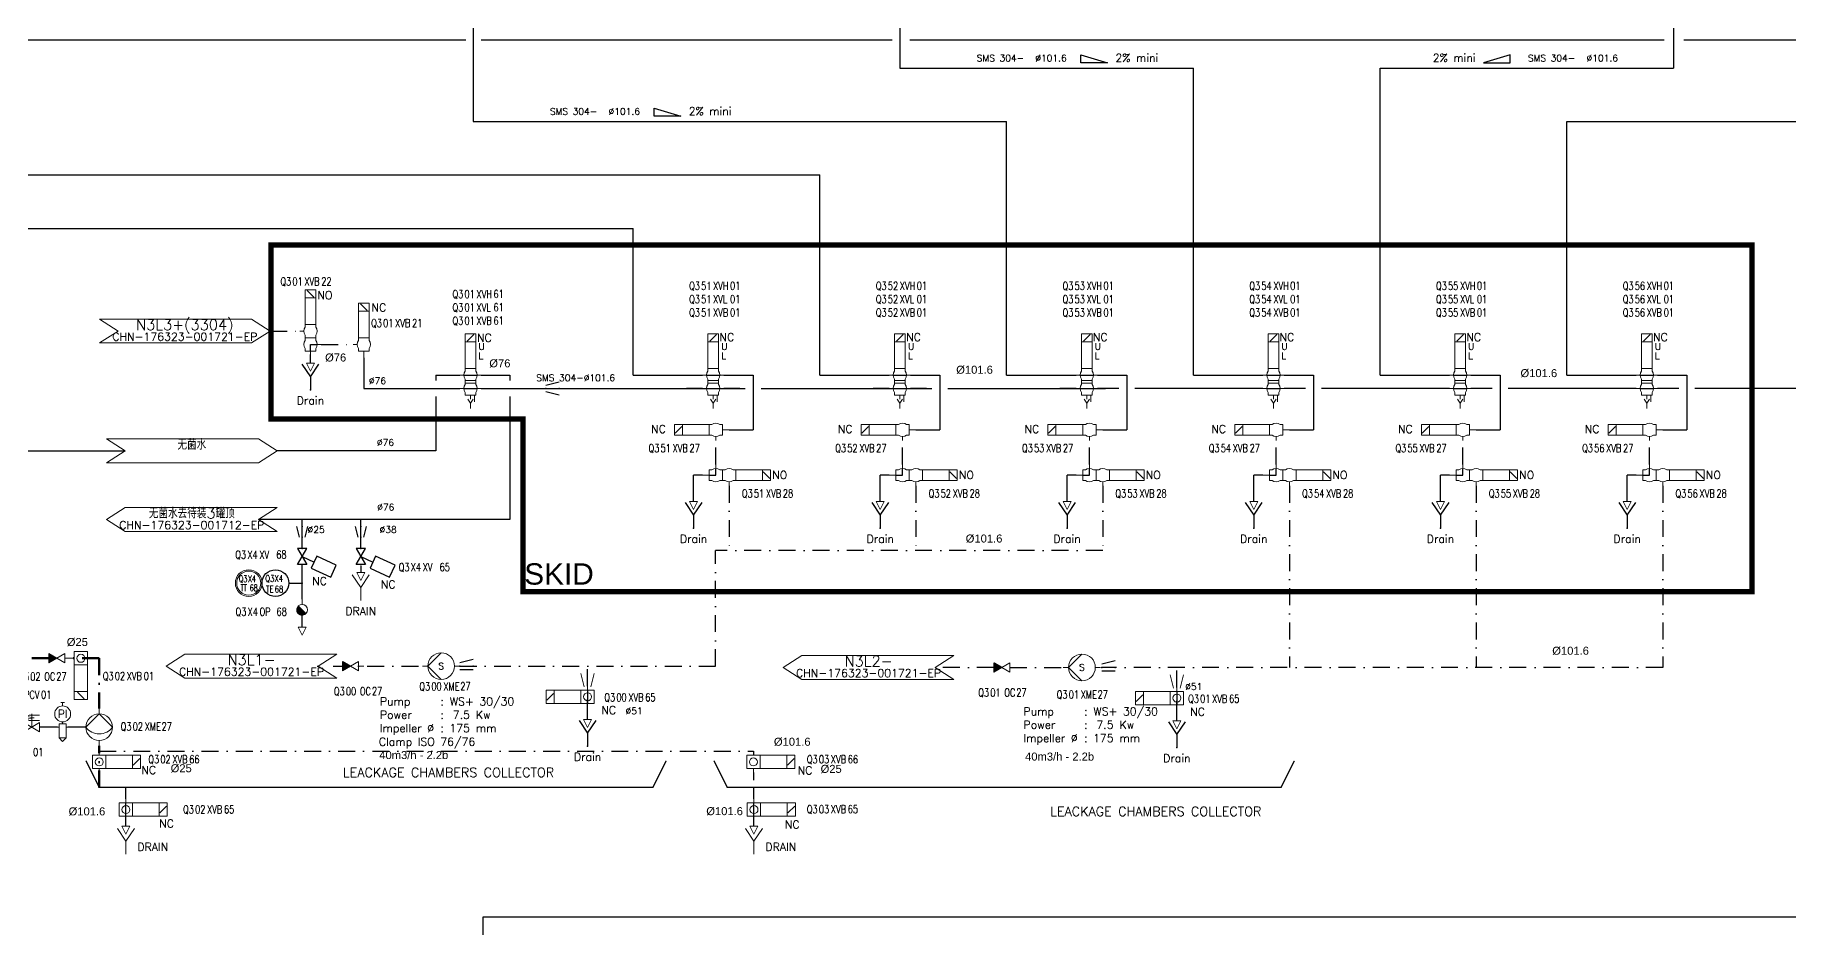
# Model space of a CAD drawing. Header units: inches. Extents: x 14952 to 16573, y 22099 to 23546.
# Drawn here: x 15574 to 16231, y 22698 to 23032 of the extents above; entities that cross this region are included whole.
import ezdxf
from ezdxf.enums import TextEntityAlignment as Align

# ---------------------------------------------------------------- set-up
doc = ezdxf.new("R2010")
doc.units = ezdxf.units.IN
doc.header["$MEASUREMENT"] = 0
doc.linetypes.add('ACAD_ISO02W100', pattern=[15, 12, -3])
doc.linetypes.add('DASHDOT2', pattern=[12.7, 6.35, -3.175, 0, -3.175])
for name, color, linetype, lineweight in [('11 Pipe Air Instrument', 3, 'Continuous', 30), ('15 Pipe Drain', 32, 'Continuous', 30), ('17 Pipe CIP', 4, 'DASHDOT2', 50), ('19 Pipe Process', 30, 'Continuous', 30), ('31 Equipment', 7, 'Continuous', 9), ('43 TXT English', 7, 'Continuous', 9), ('44 TXT French', 7, 'Continuous', 9), ('61 Revision Cloud', 1, 'Continuous', 9)]:
    doc.layers.add(name, color=color, linetype=linetype, lineweight=lineweight)
for name, color, linetype in [('Concentrated Liquid pipe', 1, 'Continuous'), ('DIAMETRE', 7, 'Continuous'), ('LIBELLE-INSTRUM', 7, 'Continuous'), ('MATERIEL-DIVERS', 7, 'Continuous'), ('POMPES', 7, 'Continuous'), ('POMPES-PROCESS', 7, 'Continuous'), ('Process water', 5, 'Continuous'), ('REPERES', 7, 'Continuous'), ('techn-data', 7, 'Continuous'), ('TEXTES', 7, 'Continuous'), ('TUYAUTERIE-EAU', 5, 'Continuous'), ('TUYAUTERIE-EGOUT', 32, 'Continuous'), ('TUYAUTERIE-NEP', 4, 'DASHDOT2'), ('TUYAUTERIE-PROCESS', 30, 'Continuous'), ('TUYAUTERIE-VAPEUR', 6, 'Continuous'), ('TXT_EN', 1, 'Continuous'), ('TXT_FR', 7, 'Continuous'), ('VANNES', 7, 'Continuous'), ('ZN', 1, 'Continuous')]:
    doc.layers.add(name, color=color, linetype=linetype)
doc.layers.get('REPERES').off()
doc.styles.add('ARIAL', font='arial.ttf')
doc.styles.add('ROMANS', font='ROMANS.SHX')
doc.styles.add('ROMANT', font='romant')
doc.styles.get("Standard").update_dxf_attribs({"font": 'arial.ttf'})
doc.styles.add('USER1', font='TXT.SHX', dxfattribs={"bigfont": 'gbcbig.shx'})

# ---------------------------------------------------------------- blocks, each defined once
blk = doc.blocks.new('APV-FCE-NRV-GEN-1')
at = {"layer": '31 Equipment'}
h = blk.add_hatch(dxfattribs=at)
h.set_pattern_fill('ANSI31', color=256, scale=0.01, style=0)
h.set_pattern_definition([(45, (0, 0), (-0.02245064, 0.02245064), [])])
h.paths.add_polyline_path([(3, 1.75), (3, -1.75), (0, 0)])
at = {"layer": '31 Equipment', "linetype": 'ACAD_ISO02W100', "ltscale": 38}
for p, q in [((-3, 0), (-5, 0)), ((0, 0), (-3, 1.75)), ((-3, 1.75), (-3, -1.75)), ((0, 0), (-3, -1.75)), ((0, 0), (3, 1.75)), ((0, 0), (3, -1.75)), ((3, 1.75), (3, -1.75)), ((3, 0), (5, 0))]:
    blk.add_line(p, q, dxfattribs=at)
blk = doc.blocks.new('APV-VLV-DSEAT-DA34-3')
at = {"layer": '31 Equipment', "ltscale": 38}
for p, q in [((1.25, 20.25), (-1.25, 17.75)), ((-2, 7.5), (-2, 6.5)), ((2, 7.5), (2, 6.5)), ((-4, 5), (-2.5, 5)), ((-2, 3), (-2, 3.5)), ((-2, 2), (-2, 1.5)), ((2, 3), (2, 3.5)), ((2, 2), (2, 1.5)), ((4, 5), (2.5, 5)), ((-4, 0), (-2.5, 0)), ((-2, -2.5), (-2, -1.5)), ((-2, -2.5), (2, -2.5)), ((0, -5.5), (-1, -4)), ((0, -2.5), (0, -4)), ((1, -4), (0, -5.5)), ((0, -5.5), (0, -7.5)), ((1.5, -2.5), (1.5, -5)), ((2, -2.5), (2, -1.5)), ((2.5, 0), (4, 0))]:
    blk.add_line(p, q, dxfattribs=at)
at = {"layer": '31 Equipment', "lineweight": 30}
for p, q in [((-2.5, 5), (2.5, 5)), ((-2.5, 0), (2.5, 0))]:
    blk.add_line(p, q, dxfattribs=at)
at = {"layer": '31 Equipment', "ltscale": 38}
for points in [[(-2, 17.5), (2, 17.5), (2, 20.5), (-2, 20.5)], [(-2, 7.5), (2, 7.5), (2, 17.5), (-2, 17.5)], [(-2, 3), (2, 3), (2, 2), (-2, 2)]]:
    blk.add_lwpolyline(points, close=True, dxfattribs=at)
for centre, start, end in [((0, 5), 143.1301, 216.8699), ((0, 0), 143.1301, 216.8699), ((0, 5), 323.1301, 36.8699), ((0, 0), 323.1301, 36.8699)]:
    blk.add_arc(centre, 2.5, start, end, dxfattribs=at)
at = {"layer": '31 Equipment', "style": 'ROMANS', "flags": 8}
for tag, p in [('U', (3, 14.5)), ('L', (3, 11))]:
    blk.add_attdef(tag, p, '', height=2.5, dxfattribs=at)
blk = doc.blocks.new('TR')
at = {"color": 7}
for p, q in [((-2.5, 2.5), (2.5, 1.25)), ((2.5, 1.25), (2.5, 1.25)), ((2.5, -1.25), (-2.5, -1.25))]:
    blk.add_line(p, q, dxfattribs=at)
at = {"color": 7, "extrusion": (-1, 0, 0)}
blk.add_point((-2.5, 0), dxfattribs=at)
at = {"color": 7, "extrusion": (1, 0, 0)}
blk.add_point((2.5, 0), dxfattribs=at)
blk = doc.blocks.new('PENTE-G')
at = {"layer": 'MATERIEL-DIVERS'}
blk.add_lwpolyline([(-5, 2), (5, 2), (5, 5), (-5, 2)], dxfattribs=at)
blk = doc.blocks.new('CR')
at = {"color": 7}
for p, q in [((-2.5, 2.5), (2.5, 1.25)), ((2.5, 1.25), (2.5, 1.25)), ((2.5, -1.25), (-2.5, -2.5))]:
    blk.add_line(p, q, dxfattribs=at)
at = {"color": 7, "extrusion": (-1, 0, 0)}
blk.add_point((-2.5, 0), dxfattribs=at)
at = {"color": 7, "extrusion": (1, 0, 0)}
blk.add_point((2.5, 0), dxfattribs=at)
blk = doc.blocks.new('APV-VLV-SSEAT-SW43-41')
at = {"layer": '31 Equipment', "ltscale": 38}
for p, q in [((1.25, 20.25), (-1.25, 17.75)), ((-2, 7.5), (-2, 6.5)), ((2, 7.5), (2, 6.5)), ((-2.5, 0), (-4, 0)), ((-2, 2.5), (-2, 3.5)), ((-2, 2.5), (2, 2.5)), ((-2, 2.5), (-2, 1.5)), ((2, 2.5), (2, 3.5)), ((2, 2.5), (2, 1.5)), ((2.5, 5), (4, 5)), ((-2, -1.5), (-2, -2.5)), ((-2, -2.5), (2, -2.5)), ((0, -2.5), (0, -5)), ((2, -1.5), (2, -2.5))]:
    blk.add_line(p, q, dxfattribs=at)
at = {"layer": '31 Equipment', "lineweight": 30}
for p, q in [((0, 0), (-2.5, 0)), ((0, -2.5), (0, 0))]:
    blk.add_line(p, q, dxfattribs=at)
at = {"layer": '31 Equipment', "ltscale": 38}
for points in [[(-2, 17.5), (2, 17.5), (2, 20.5), (-2, 20.5)], [(-2, 7.5), (2, 7.5), (2, 17.5), (-2, 17.5)]]:
    blk.add_lwpolyline(points, close=True, dxfattribs=at)
for centre, start, end in [((0, 5), 143.1301, 216.8699), ((0, 0), 143.1301, 216.8699), ((0, 5), 323.1301, 36.8699), ((0, 0), 323.1301, 36.8699)]:
    blk.add_arc(centre, 2.5, start, end, dxfattribs=at)
blk = doc.blocks.new('APV-VLV-SSEAT-SW41-3')
at = {"layer": '31 Equipment', "ltscale": 38}
for p, q in [((1.25, 15.25), (-1.25, 12.75)), ((-2, 2.5), (-2, 1.5)), ((2, 2.5), (2, 1.5)), ((2.5, 0), (4, 0)), ((-2, -2.5), (-2, -1.5)), ((2, -2.5), (-2, -2.5)), ((-2, -2.5), (2, -2.5)), ((0, -2.5), (0, -5)), ((2, -2.5), (2, -1.5))]:
    blk.add_line(p, q, dxfattribs=at)
for points in [[(-2, 12.5), (2, 12.5), (2, 15.5), (-2, 15.5)], [(-2, 2.5), (2, 2.5), (2, 12.5), (-2, 12.5)]]:
    blk.add_lwpolyline(points, close=True, dxfattribs=at)
for start, end in [(143.1301, 216.8699), (323.1301, 36.8699)]:
    blk.add_arc((0, 0), 2.5, start, end, dxfattribs=at)
blk = doc.blocks.new('EGOUT')
at = {"color": 7}
for p, q in [((-3.2, 9.61), (0, 4.81)), ((0, 4.81), (3.2, 9.61)), ((0, 4.81), (0, 0))]:
    blk.add_line(p, q, dxfattribs=at)
at = {"color": 7, "extrusion": (0, -1, 0)}
blk.add_point((0, 0), dxfattribs=at)
at = {"layer": 'POMPES-PROCESS', "style": 'ROMANS'}
blk.add_attdef('EGOUT', text='', height=3, dxfattribs=at).set_placement((0, -4), align=Align.MIDDLE)
blk = doc.blocks.new('APV-SIGN-ARW-FLOW-1')
at = {"layer": '31 Equipment'}
for p, q in [((-1.5, -1.5), (-1.5, 1.5)), ((-1.5, 1.5), (1.5, 0)), ((1.5, 0), (-1.5, -1.5))]:
    blk.add_line(p, q, dxfattribs=at)
blk = doc.blocks.new('APV-FTG-GEN-DRAIN-1')
at = {"layer": '31 Equipment'}
for p, q in [((-3.2, 9.61), (0, 4.81)), ((0, 4.81), (3.2, 9.61)), ((0, 0), (0, 4.81))]:
    blk.add_line(p, q, dxfattribs=at)
at = {"layer": '43 TXT English', "style": 'ROMANS'}
blk.add_attdef('DRAIN', text='', height=3, dxfattribs=at).set_placement((0, -4), align=Align.MIDDLE)
at = {"layer": '44 TXT French', "style": 'ROMANS'}
blk.add_attdef('EGOUT', text='', height=3, dxfattribs=at).set_placement((0, -4), align=Align.MIDDLE)
blk = doc.blocks.new('APV-FCE-GEN-STMTRAP-1')
at = {"layer": '31 Equipment'}
h = blk.add_hatch(dxfattribs=at)
h.set_pattern_fill('ANSI31', color=256, scale=0.01, style=0)
h.set_pattern_definition([(45, (-4, 0), (-0.02245064, 0.02245064), [])])
h.paths.add_polyline_path([(1.41, 1.42), (-1.42, -1.41, 1.002832)])
at = {"layer": '31 Equipment', "linetype": 'ACAD_ISO02W100', "ltscale": 38}
for p, q in [((-2, 0), (-4, 0)), ((2, 0), (4, 0))]:
    blk.add_line(p, q, dxfattribs=at)
at = {"layer": '31 Equipment', "color": 7}
blk.add_line((1.41, 1.42), (-1.42, -1.41), dxfattribs=at)
for start, end in [(45.24312, 224.75688), (224.83815, 45.16231)]:
    blk.add_arc((0, 0), 2, start, end, dxfattribs=at)
blk = doc.blocks.new('INSTR-M-L-TE')
at = {"color": 7, "extrusion": (0, -1, 0)}
blk.add_point((0, -10), dxfattribs=at)
at = {"layer": 'MATERIEL-DIVERS', "color": 7}
blk.add_line((0, -5), (0, -10), dxfattribs=at)
blk.add_circle((0, 0), 5, dxfattribs=at)
at = {"layer": 'LIBELLE-INSTRUM', "style": 'ROMANS', "width": 0.8, "flags": 8}
blk.add_attdef('TE', text='', height=3, dxfattribs=at).set_placement((0, 0), align=Align.MIDDLE)
blk = doc.blocks.new('APV-INS-F-L-TT')
at = {"layer": '31 Equipment'}
for radius in [5, 4.5]:
    blk.add_circle((0, 0), radius, dxfattribs=at)
blk = doc.blocks.new('VANNE SIEGE INCLINE')
at = {"color": 7}
for p, q in [((-3, 1.73), (-3, -1.73)), ((-3, -1.73), (3, 1.73)), ((3, -1.73), (-3, 1.73)), ((3, 1.73), (3, -1.73))]:
    blk.add_line(p, q, dxfattribs=at)
at = {"color": 7, "extrusion": (-1, 0, 0)}
blk.add_point((-3, 0), dxfattribs=at)
at = {"color": 7, "extrusion": (1, 0, 0)}
blk.add_point((3, 0), dxfattribs=at)
at = {"layer": 'VANNES'}
for p, q in [((3.23, 12.84), (-0.15, 5.59)), ((7.76, 10.73), (3.23, 12.84)), ((4.38, 3.47), (7.76, 10.73)), ((-0.15, 5.59), (4.38, 3.47)), ((0, 0), (2.11, 4.53))]:
    blk.add_line(p, q, dxfattribs=at)
blk = doc.blocks.new('APV-PMP-GEN-CENTRI-1')
at = {"layer": '31 Equipment', "ltscale": 38}
for p, q in [((-5, 0), (-7, 0)), ((5, 0), (0, 5)), ((5, 0), (0, -5)), ((5, 0), (7, 0))]:
    blk.add_line(p, q, dxfattribs=at)
blk.add_circle((0, 0), 5, dxfattribs=at)
at = {"layer": '31 Equipment', "style": 'ROMANT', "flags": 8}
blk.add_attdef('I', text='', height=2.5, dxfattribs=at).set_placement((0, 0), align=Align.MIDDLE)
blk = doc.blocks.new('APV-VLV-BFLY-SV-4')
at = {"layer": '31 Equipment', "ltscale": 38}
for p, q in [((1.25, 15.25), (-1.25, 12.75)), ((2.5, 2.5), (-2.5, 2.5)), ((-2.5, 2.5), (-2.5, -2.5)), ((2.5, -2.5), (2.5, 2.5)), ((-2.5, -2.5), (2.5, -2.5))]:
    blk.add_line(p, q, dxfattribs=at)
at = {"layer": '31 Equipment'}
for p, q in [((-4, 0), (-2.5, 0)), ((2.5, 0), (4, 0))]:
    blk.add_line(p, q, dxfattribs=at)
at = {"layer": '31 Equipment', "lineweight": 30}
blk.add_line((-2.5, 0), (2.5, 0), dxfattribs=at)
at = {"layer": '31 Equipment', "ltscale": 38}
for points in [[(-2.5, 12.5), (2.5, 12.5), (2.5, 15.5), (-2.5, 15.5)], [(-2.5, 2.5), (2.5, 2.5), (2.5, 12.5), (-2.5, 12.5)]]:
    blk.add_lwpolyline(points, close=True, dxfattribs=at)
blk.add_circle((0, 0), 1.5, dxfattribs=at)
blk = doc.blocks.new('APV-FCE-GEN-REDCON-1')
at = {"layer": '31 Equipment', "color": 7}
for p, q in [((-2.5, 2.5), (2.5, 1.25)), ((2.5, 1.25), (2.5, 1.25)), ((2.5, -1.25), (-2.5, -2.5))]:
    blk.add_line(p, q, dxfattribs=at)
blk = doc.blocks.new('APV-PMP-GEN-MEMB-1')
at = {"layer": '31 Equipment', "ltscale": 38}
for p, q in [((-5, 0), (-7, 0)), ((5, 0), (0, 5)), ((5, 0), (0, -5)), ((5, 0), (7, 0))]:
    blk.add_line(p, q, dxfattribs=at)
blk.add_circle((0, 0), 5, dxfattribs=at)
at = {"layer": '31 Equipment'}
blk.add_arc((3.75, 0), 6.25, 126.8699, 233.1301, dxfattribs=at)
blk = doc.blocks.new('APV-PNE-GEN-PRESREGL-1')
at = {"layer": '31 Equipment', "color": 7}
for p, q in [((-0.67, 9.33), (0.67, 9.33)), ((0, 8), (0, 9.33)), ((-1.33, 0), (-2, 0)), ((-1.33, -4), (-1.33, 1.33)), ((-1.33, 1.33), (1.33, 1.33)), ((1.33, 1.33), (1.33, -4)), ((1.33, 0), (2, 0)), ((-1.33, -4), (0, -5.33)), ((1.33, -4), (-1.33, -4)), ((0, -5.33), (1.33, -4))]:
    blk.add_line(p, q, dxfattribs=at)
at = {"layer": '31 Equipment'}
blk.add_line((0, 2), (0, 1.33), dxfattribs=at)
blk.add_circle((0, 5), 3, dxfattribs=at)
at = {"layer": '31 Equipment', "style": 'ROMANS'}
blk.add_text('PI', height=3, dxfattribs=at).set_placement((0, 5), align=Align.MIDDLE)
blk = doc.blocks.new('APV-VLV-SOLV-22-1')
at = {"layer": '31 Equipment', "ltscale": 38}
for p, q in [((-3, 0), (-4, 0)), ((3, 0), (4, 0))]:
    blk.add_line(p, q, dxfattribs=at)
at = {"layer": '31 Equipment'}
for p, q in [((-3, 1.734), (-3, -1.734)), ((-3, -1.734), (3, 1.734)), ((3, -1.734), (-3, 1.734)), ((3, 1.734), (3, -1.734))]:
    blk.add_line(p, q, dxfattribs=at)
at = {"layer": '31 Equipment', "linetype": 'ACAD_ISO02W100', "ltscale": 38}
for p, q in [((-1, 4.5), (-2, 4)), ((-2, 4), (1, 3.5)), ((-2, 3), (1, 3.5)), ((-1, 2.5), (-2, 3)), ((3, 4.5), (-1, 4.5)), ((3, 2.5), (-1, 2.5)), ((0, 0), (0, 5))]:
    blk.add_line(p, q, dxfattribs=at)
blk = doc.blocks.new('APV-VLV-BFLY-SV-3')
at = {"layer": '31 Equipment', "ltscale": 38}
for p, q in [((1.25, 15.25), (-1.25, 12.75)), ((-4, 0), (-2.5, 0)), ((-2.5, 2.5), (2.5, 2.5)), ((-2.5, -2.5), (-2.5, 2.5)), ((2.5, -2.5), (2.5, 2.5)), ((2.5, 0), (4, 0)), ((-2.5, -2.5), (2.5, -2.5))]:
    blk.add_line(p, q, dxfattribs=at)
for points in [[(-2.5, 12.5), (2.5, 12.5), (2.5, 15.5), (-2.5, 15.5)], [(-2.5, 2.5), (2.5, 2.5), (2.5, 12.5), (-2.5, 12.5)]]:
    blk.add_lwpolyline(points, close=True, dxfattribs=at)
blk.add_circle((0, 0), 1.5, dxfattribs=at)
blk = doc.blocks.new('APV-SIGN-ARW-DWG-1')
at = {"layer": '31 Equipment'}
for p, q in [((-32, 4.49), (25, 4.49)), ((-32, 4.49), (-25, 0)), ((-25, 0), (-32, -4.49)), ((25, 4.49), (32, 0)), ((32, 0), (25, -4.49)), ((-32, -4.49), (25, -4.49))]:
    blk.add_line(p, q, dxfattribs=at)
at = {"layer": '31 Equipment', "style": 'ROMANS', "width": 0.8}
for tag, p in [('TEXT1', (0, 0.37)), ('TEXT2', (0, -3.63))]:
    blk.add_attdef(tag, text='', height=3, dxfattribs=at).set_placement(p, align=Align.CENTER)
blk = doc.blocks.new('REPNORM1')
at = {"layer": 'TEXTES', "style": 'ROMANS', "width": 0.75}
for tag, p in [('ZONE', (-9.75, -1.25)), ('SOUSZONE', (-5.25, -1.25)), ('ELEMENT', (-0.75, -1.25)), ('NUM', (5.59, -1.22))]:
    blk.add_attdef(tag, p, '', height=3, dxfattribs=at)
blk = doc.blocks.new('REPNORM')
at = {"layer": 'TEXTES', "style": 'ROMANS', "width": 0.75}
for tag, p in [('ZONE', (-9.75, -1.25)), ('SOUSZONE', (-5.25, -1.25)), ('ELEMENT', (0, -1.25)), ('NUM', (4.5, -1.25))]:
    blk.add_attdef(tag, p, '', height=3, dxfattribs=at)
blk = doc.blocks.new('REPINS')
at = {"layer": 'TEXTES', "style": 'ROMANS', "width": 0.75}
for tag, p in [('ZONE', (-3.3, 1)), ('SOUSZONE', (0.1, 1)), ('NUM', (0.2, -3))]:
    blk.add_attdef(tag, p, '', height=2.5, dxfattribs=at)
blk.add_attdef('ELEMENT', text='', height=2.5, dxfattribs=at).set_placement((-0.2, -3), align=Align.RIGHT)
blk = doc.blocks.new('REPINS2')
at = {"layer": 'TEXTES', "style": 'ROMANS', "width": 0.7}
for tag, p in [('ZONE', (-3.35, 0.8)), ('SOUSZONE', (0.05, 0.8)), ('NUM', (0.7, -2.6))]:
    blk.add_attdef(tag, p, '', height=2.5, dxfattribs=at)
blk.add_attdef('ELEMENT', text='', height=2.5, dxfattribs=at).set_placement((-1.56, -2.59), align=Align.CENTER)
blk = doc.blocks.new('TEXT-PUMP_caract_ANGLAIS')
at = {"layer": 'techn-data', "style": 'ROMANS'}
for s, p in [('Pump', (-22, 9)), ('Power', (-22, 4)), ('Kw', (14, 4)), ('Impeller %%C', (-22, -1)), ('mm', (14, -1))]:
    blk.add_text(s, height=3, dxfattribs=at).set_placement(p)
for p in [(2, 9), (2, 4), (2, -1)]:
    blk.add_text(':', height=3, dxfattribs=at).set_placement(p, align=Align.RIGHT)
blk.add_attdef('Type', (4.23, 9), '', height=3, dxfattribs=at)
for tag, p in [('Pui', (11.76, 4)), ('Dia', (11.76, -1))]:
    blk.add_attdef(tag, text='', height=3, dxfattribs=at).set_placement(p, align=Align.RIGHT)

msp = doc.modelspace()

# ---------------------------------------------------------------- linework, layer by layer
at = {"layer": '11 Pipe Air Instrument', "ltscale": 0.1}
for p, q in [((15582.27, 22772.85), (15575.64, 22772.85)), ((15592.99, 22772.85), (15586.26, 22772.85))]:
    msp.add_line(p, q, dxfattribs=at)
at = {"layer": '15 Pipe Drain'}
for p, q in [((15820.79, 22857.53), (15820.79, 22867.33)), ((15824.15, 22867.33), (15820.79, 22867.33)), ((15890.79, 22857.53), (15890.79, 22867.33)), ((15894.15, 22867.33), (15890.79, 22867.33)), ((15960.79, 22857.53), (15960.79, 22867.33)), ((15964.15, 22867.33), (15960.79, 22867.33)), ((16030.79, 22857.53), (16030.79, 22867.33)), ((16034.15, 22867.33), (16030.79, 22867.33)), ((16100.79, 22857.53), (16100.79, 22867.33)), ((16104.15, 22867.33), (16100.79, 22867.33)), ((16170.79, 22857.53), (16170.79, 22867.33)), ((16174.15, 22867.33), (16170.79, 22867.33))]:
    msp.add_line(p, q, dxfattribs=at)
at = {"layer": '17 Pipe CIP'}
for p, q in [((15579.08, 22798.68), (15566.77, 22798.68)), ((15597.97, 22798.68), (15585.08, 22798.68)), ((15597.97, 22798.68), (15597.98, 22779.84)), ((15597.97, 22750.27), (15597.97, 22765.87)), ((15597.97, 22750.27), (15597.97, 22765.87))]:
    msp.add_line(p, q, dxfattribs=at)
at = {"layer": '19 Pipe Process'}
for p, q in [((15738.15, 23109.91), (15738.15, 22999.91)), ((15898.15, 23109.91), (15898.15, 23019.91)), ((16188.15, 23109.91), (16188.15, 23019.91)), ((15451.21, 23030.63), (15735.42, 23030.63)), ((15741.14, 23030.63), (15895.24, 23030.63)), ((15901.91, 23030.63), (16184.68, 23030.63)), ((16192.04, 23030.63), (16303.15, 23030.63)), ((15898.15, 23019.91), (16008.15, 23019.91)), ((16008.15, 22904.91), (16008.15, 23019.91)), ((16078.15, 22904.91), (16078.15, 23019.91)), ((16078.15, 23019.91), (16188.15, 23019.91)), ((15738.15, 22999.91), (15938.15, 22999.91)), ((15938.15, 22904.91), (15938.15, 22999.91)), ((16148.15, 22904.91), (16148.15, 22999.91)), ((16148.15, 22999.91), (16348.15, 22999.91)), ((15448.15, 22979.91), (15868.15, 22979.91)), ((15868.15, 22904.91), (15868.15, 22979.91)), ((15288.15, 22959.91), (15798.15, 22959.91)), ((15798.15, 22904.91), (15798.15, 22959.91)), ((15697.15, 22911.41), (15697.15, 22899.91)), ((15798.15, 22904.91), (15824.15, 22904.91)), ((15832.15, 22904.91), (15843.15, 22904.91)), ((15843.15, 22904.91), (15843.15, 22884.34)), ((15868.15, 22904.91), (15894.15, 22904.91)), ((15902.15, 22904.91), (15913.15, 22904.91)), ((15913.15, 22904.91), (15913.15, 22884.34)), ((15938.15, 22904.91), (15964.15, 22904.91)), ((15972.15, 22904.91), (15983.15, 22904.91)), ((15983.15, 22904.91), (15983.15, 22884.34)), ((16008.15, 22904.91), (16034.15, 22904.91)), ((16042.15, 22904.91), (16053.15, 22904.91)), ((16053.15, 22904.91), (16053.15, 22884.34)), ((16078.15, 22904.91), (16104.15, 22904.91)), ((16112.15, 22904.91), (16123.15, 22904.91)), ((16123.15, 22904.91), (16123.15, 22884.34)), ((16148.15, 22904.91), (16174.15, 22904.91)), ((16182.15, 22904.91), (16193.15, 22904.91)), ((16193.15, 22904.91), (16193.15, 22884.34)), ((15697.15, 22899.91), (15733.15, 22899.91)), ((15741.15, 22899.91), (15840.15, 22899.91)), ((15824.15, 22899.91), (15818.15, 22899.91)), ((15838.15, 22899.91), (15832.15, 22899.91)), ((15846.15, 22899.91), (15910.15, 22899.91)), ((15894.15, 22899.91), (15888.15, 22899.91)), ((15908.15, 22899.91), (15902.15, 22899.91)), ((15916.15, 22899.91), (15975.15, 22899.91)), ((15964.15, 22899.91), (15958.15, 22899.91)), ((15980.15, 22899.91), (15972.15, 22899.91)), ((16034.15, 22899.91), (15986.15, 22899.91)), ((16050.15, 22899.91), (16042.15, 22899.91)), ((16104.15, 22899.91), (16056.15, 22899.91)), ((16120.15, 22899.91), (16112.15, 22899.91)), ((16174.15, 22899.91), (16126.15, 22899.91)), ((16190.15, 22899.91), (16182.15, 22899.91)), ((16287.51, 22899.91), (16196.15, 22899.91)), ((15834.15, 22884.34), (15843.15, 22884.34)), ((15904.15, 22884.34), (15913.15, 22884.34)), ((15974.15, 22884.34), (15983.15, 22884.34)), ((16044.15, 22884.34), (16053.15, 22884.34)), ((16114.15, 22884.34), (16123.15, 22884.34)), ((16184.15, 22884.34), (16193.15, 22884.34))]:
    msp.add_line(p, q, dxfattribs=at)
msp.add_lwpolyline([(15894.86, 22298.18), (16012.81, 22298.18), (16012.81, 22335.89), (15741.87, 22335.89), (15741.87, 22701.71), (16353.75, 22701.71)], dxfattribs=at)
at = {"layer": '61 Revision Cloud', "const_width": 2}
msp.add_lwpolyline([(15662.35, 22953.64), (16217.56, 22953.64), (16217.56, 22823.66), (15756.81, 22823.66), (15756.81, 22888.4), (15662.35, 22888.4), (15662.35, 22953.64)], dxfattribs=at)
at = {"layer": 'MATERIEL-DIVERS', "const_width": 0.5}
for points in [[(15592.97, 22760.27), (15597.97, 22750.27), (15805.53, 22750.27), (15810.53, 22760.27)], [(15828.43, 22760.27), (15833.43, 22750.27), (16040.99, 22750.27), (16045.99, 22760.27)]]:
    msp.add_lwpolyline(points, dxfattribs=at)
at = {"layer": 'Process water', "ltscale": 2}
for p, q in [((15724.15, 22904.91), (15733.15, 22904.91)), ((15741.15, 22904.91), (15751.86, 22904.91))]:
    msp.add_line(p, q, dxfattribs=at)
at = {"layer": 'Process water'}
for p, q in [((15724.15, 22904.91), (15724.15, 22902.91)), ((15751.86, 22904.91), (15751.86, 22902.91)), ((15724.15, 22896.91), (15724.15, 22876.52)), ((15751.86, 22896.91), (15751.86, 22850.77))]:
    msp.add_line(p, q, dxfattribs=at)
at = {"layer": 'TUYAUTERIE-EAU'}
for p, q in [((15545.59, 22876.52), (15607.68, 22876.52)), ((15724.15, 22876.52), (15664.69, 22876.52)), ((15674.01, 22839.89), (15674.01, 22850.77)), ((15696.01, 22839.89), (15696.01, 22850.77))]:
    msp.add_line(p, q, dxfattribs=at)
at = {"layer": 'TUYAUTERIE-EAU', "ltscale": 2}
msp.add_line((15751.86, 22850.77), (15657.68, 22850.77), dxfattribs=at)
at = {"layer": 'TUYAUTERIE-EGOUT'}
for p, q in [((15677.15, 22909.41), (15677.15, 22912.66)), ((15674.01, 22810.39), (15674.01, 22814.89)), ((15781.07, 22775.77), (15781.07, 22783.27)), ((16001.97, 22775.27), (16001.97, 22782.77)), ((15607.97, 22745.96), (15607.97, 22750.27)), ((15843.43, 22745.96), (15843.43, 22750.27)), ((15607.97, 22736.77), (15607.97, 22740.96)), ((15607.97, 22735.77), (15607.97, 22739.46)), ((15843.43, 22735.77), (15843.43, 22739.46))]:
    msp.add_line(p, q, dxfattribs=at)
at = {"layer": 'TUYAUTERIE-NEP'}
for p, q in [((15662.06, 22921.41), (15673.15, 22921.41)), ((15681.15, 22916.41), (15693.15, 22916.41)), ((15829.15, 22871.34), (15829.15, 22880.34)), ((15899.15, 22871.34), (15899.15, 22880.34)), ((15969.15, 22871.34), (15969.15, 22880.34)), ((16039.15, 22871.34), (16039.15, 22880.34)), ((16109.15, 22871.34), (16109.15, 22880.34)), ((16179.15, 22871.34), (16179.15, 22880.34)), ((15834.15, 22863.34), (15834.15, 22839.07)), ((15904.15, 22863.34), (15904.15, 22839.07)), ((15974.15, 22863.34), (15974.15, 22839.07)), ((16044.15, 22863.34), (16044.15, 22795.27)), ((16114.15, 22863.34), (16114.15, 22795.27)), ((16184.15, 22863.34), (16184.15, 22795.27)), ((15974.15, 22839.07), (15828.98, 22839.07)), ((15828.98, 22795.77), (15828.98, 22839.07)), ((15679.67, 22795.77), (15680.06, 22795.77)), ((15685.67, 22795.77), (15720.67, 22795.77)), ((15733.17, 22795.77), (15828.98, 22795.77)), ((15781.07, 22788.27), (15781.07, 22795.77)), ((15933.38, 22795.27), (15911.4, 22795.27)), ((15939.38, 22795.27), (15961.38, 22795.27)), ((16184.15, 22795.27), (15973.88, 22795.27)), ((16001.97, 22787.77), (16001.97, 22795.27)), ((15843.2, 22755.84), (15843.2, 22752.99))]:
    msp.add_line(p, q, dxfattribs=at)
msp.add_lwpolyline([(15597.97, 22763.84), (15843.2, 22763.84), (15843.2, 22762.34)], dxfattribs=at)
at = {"layer": 'TUYAUTERIE-VAPEUR'}
msp.add_line((15674.01, 22820.89), (15674.01, 22833.89), dxfattribs=at)
at = {"layer": 'VANNES'}
msp.add_line((15696.01, 22833.39), (15696.01, 22830.89), dxfattribs=at)

# ---------------------------------------------------------------- block references
at = {"xscale": -1, "rotation": 270}
for p in [(15607.97, 22741.96), (15843.43, 22741.96)]:
    msp.add_blockref('APV-VLV-BFLY-SV-4', p, dxfattribs=at)
at = {"layer": '31 Equipment', "xscale": -1}
msp.add_blockref('APV-FCE-NRV-GEN-1', (15582.08, 22798.68), dxfattribs=at)
for p, rotation in [((15591.08, 22798.68), 180), ((15597.97, 22759.84), 270), ((15843.2, 22759.84), 270)]:
    msp.add_blockref('APV-VLV-BFLY-SV-3', p, dxfattribs=dict(at, rotation=rotation))
at = {"layer": '31 Equipment'}
ref = msp.add_blockref('APV-PMP-GEN-CENTRI-1', (15726.17, 22795.77), dxfattribs=dict(at, xscale=-1))
ref.add_attrib('I', 'S', dxfattribs={"height": 2.5, "style": 'ROMANT', "flags": 8}).set_placement((15726.17, 22795.77), align=Align.MIDDLE)
ref = msp.add_blockref('APV-PMP-GEN-CENTRI-1', (15966.38, 22795.27), dxfattribs=dict(at, xscale=-1))
ref.add_attrib('I', 'S', dxfattribs={"height": 2.5, "style": 'ROMANT', "flags": 8}).set_placement((15966.38, 22795.27), align=Align.MIDDLE)
at = {"layer": '31 Equipment', "rotation": 270}
for p in [(15781.07, 22790.49), (16001.97, 22789.99)]:
    msp.add_blockref('APV-FCE-GEN-REDCON-1', p, dxfattribs=at)
at = {"layer": 'Concentrated Liquid pipe', "xscale": 0.9979200000016136, "yscale": 0.9979200000016136, "zscale": 0.9979200000016136}
msp.add_blockref('APV-PNE-GEN-PRESREGL-1', (15584.26, 22772.85), dxfattribs=at)
at = {"layer": 'MATERIEL-DIVERS', "xscale": -1}
for name, p in [('PENTE-G', (15970.97, 23019.91)), ('PENTE-G', (15810.97, 22999.91)), ('APV-FCE-NRV-GEN-1', (15692.17, 22795.77)), ('APV-FCE-NRV-GEN-1', (15936.38, 22795.27))]:
    msp.add_blockref(name, p, dxfattribs=at)
at = {"layer": 'MATERIEL-DIVERS'}
for name, p in [('PENTE-G', (16121.93, 23019.91)), ('APV-INS-F-L-TT', (15654.01, 22826.89))]:
    msp.add_blockref(name, p, dxfattribs=at)
ref = msp.add_blockref('APV-SIGN-ARW-DWG-1', (15630.06, 22921.41), dxfattribs=at)
ref.add_attrib('TEXT1', 'N3L3+(3304)', dxfattribs={"layer": '31 Equipment', "height": 4, "style": 'USER1'}).set_placement((15630.06, 22921.78), align=Align.CENTER)
ref.add_attrib('TEXT2', 'CHN-176323-001721-EP', dxfattribs={"layer": '31 Equipment', "height": 3, "style": 'USER1'}).set_placement((15630.06, 22917.78), align=Align.CENTER)
for p in [(15677.15, 22899.41), (15820.79, 22847.53), (15890.79, 22847.53), (15960.79, 22847.53), (16030.79, 22847.53), (16100.79, 22847.53), (16170.79, 22847.53), (15781.07, 22765.77), (16001.97, 22765.27)]:
    msp.add_blockref('EGOUT', p, dxfattribs=at).add_auto_attribs({'EGOUT': 'Drain'})
for name, p, rotation in [('APV-SIGN-ARW-FLOW-1', (15677.15, 22907.91), 270), ('CR', (15767.92, 22899.91), 180), ('APV-SIGN-ARW-FLOW-1', (15820.79, 22856.03), 269.9999999999999), ('APV-SIGN-ARW-FLOW-1', (15890.79, 22856.03), 269.9999999999999), ('APV-SIGN-ARW-FLOW-1', (15960.79, 22856.03), 269.9999999999999), ('APV-SIGN-ARW-FLOW-1', (16030.79, 22856.03), 269.9999999999999), ('APV-SIGN-ARW-FLOW-1', (16100.79, 22856.03), 269.9999999999999), ('APV-SIGN-ARW-FLOW-1', (16170.79, 22856.03), 269.9999999999999), ('INSTR-M-L-TE', (15664.01, 22826.89), 90), ('APV-SIGN-ARW-FLOW-1', (15696.01, 22829.39), 270), ('APV-FCE-GEN-STMTRAP-1', (15674.01, 22816.89), 270), ('APV-SIGN-ARW-FLOW-1', (15674.01, 22808.89), 270), ('APV-SIGN-ARW-FLOW-1', (15781.07, 22774.27), 270), ('APV-SIGN-ARW-FLOW-1', (16001.97, 22773.77), 270), ('APV-SIGN-ARW-FLOW-1', (15607.97, 22734.27), 270), ('APV-SIGN-ARW-FLOW-1', (15843.43, 22734.27), 270)]:
    msp.add_blockref(name, p, dxfattribs=dict(at, rotation=rotation))
ref = msp.add_blockref('APV-SIGN-ARW-DWG-1', (15632.68, 22876.52), dxfattribs=at)
ref.add_attrib('TEXT1', '无菌水', dxfattribs={"layer": '31 Equipment', "height": 4, "style": 'USER1'}).set_placement((15632.68, 22876.89), align=Align.CENTER)
ref = msp.add_blockref('APV-SIGN-ARW-DWG-1', (15632.68, 22850.77), dxfattribs=dict(at, xscale=-1))
ref.add_attrib('TEXT1', '无菌水去待装3罐顶', dxfattribs={"layer": '31 Equipment', "height": 4, "style": 'USER1'}).set_placement((15632.68, 22851.15), align=Align.CENTER)
ref.add_attrib('TEXT2', 'CHN-176323-001712-EP', dxfattribs={"layer": '31 Equipment', "height": 3, "style": 'USER1'}).set_placement((15632.68, 22847.15), align=Align.CENTER)
at = {"layer": 'MATERIEL-DIVERS', "xscale": 0.8, "yscale": 0.8, "zscale": 0.8, "rotation": 270}
for p in [(15674.01, 22846.11), (15696.01, 22846.11)]:
    msp.add_blockref('CR', p, dxfattribs=at)
at = {"layer": 'MATERIEL-DIVERS'}
ref = msp.add_blockref('APV-FTG-GEN-DRAIN-1', (15696.01, 22820.39), dxfattribs=at)
ref.add_attrib('DRAIN', 'DRAIN', dxfattribs={"layer": '43 TXT English', "height": 3, "style": 'ROMANS'}).set_placement((15696.01, 22816.39), align=Align.MIDDLE)
ref = msp.add_blockref('APV-SIGN-ARW-DWG-1', (15655.06, 22795.77), dxfattribs=dict(at, xscale=-1))
ref.add_attrib('TEXT1', 'N3L1-', dxfattribs={"layer": '31 Equipment', "height": 4, "style": 'USER1'}).set_placement((15655.06, 22796.15), align=Align.CENTER)
ref.add_attrib('TEXT2', 'CHN-176323-001721-EP', dxfattribs={"layer": '31 Equipment', "height": 3, "style": 'USER1'}).set_placement((15655.06, 22792.15), align=Align.CENTER)
ref = msp.add_blockref('APV-SIGN-ARW-DWG-1', (15886.4, 22795.27), dxfattribs=dict(at, xscale=-1))
ref.add_attrib('TEXT1', 'N3L2-', dxfattribs={"layer": '31 Equipment', "height": 4, "style": 'USER1'}).set_placement((15886.4, 22795.65), align=Align.CENTER)
ref.add_attrib('TEXT2', 'CHN-176323-001721-EP', dxfattribs={"layer": '31 Equipment', "height": 3, "style": 'USER1'}).set_placement((15886.4, 22791.65), align=Align.CENTER)
at = {"layer": 'MATERIEL-DIVERS', "xscale": 0.9979200000016136, "yscale": 0.9979200000016136, "zscale": 0.9979200000016136}
msp.add_blockref('APV-VLV-SOLV-22-1', (15572.64, 22772.85), dxfattribs=at)
at = {"layer": 'MATERIEL-DIVERS'}
ref = msp.add_blockref('APV-FTG-GEN-DRAIN-1', (15607.97, 22725.27), dxfattribs=at)
ref.add_attrib('DRAIN', 'DRAIN', dxfattribs={"layer": '43 TXT English', "height": 3, "style": 'ROMANS'}).set_placement((15618.05, 22727.96), align=Align.MIDDLE)
ref = msp.add_blockref('APV-FTG-GEN-DRAIN-1', (15843.43, 22725.27), dxfattribs=at)
ref.add_attrib('DRAIN', 'DRAIN', dxfattribs={"layer": '43 TXT English', "height": 3, "style": 'ROMANS'}).set_placement((15853.51, 22727.96), align=Align.MIDDLE)
at = {"layer": 'POMPES', "xscale": 0.9979200000016136, "yscale": 0.9979200000016136, "zscale": 0.9979200000016136, "rotation": 90}
msp.add_blockref('APV-PMP-GEN-MEMB-1', (15597.98, 22772.85), dxfattribs=at)
at = {"layer": 'REPERES'}
for name, p, values in [('REPNORM1', (15675.63, 22939.73), {'ZONE': 'Q3', 'SOUSZONE': '01', 'ELEMENT': 'XVB', 'NUM': '22'}), ('REPNORM1', (15740.17, 22935.01), {'ZONE': 'Q3', 'SOUSZONE': '01', 'ELEMENT': 'XVH', 'NUM': '61'}), ('REPNORM1', (15828.87, 22938.08, 0), {'ZONE': 'Q3', 'SOUSZONE': '51', 'ELEMENT': 'XVH', 'NUM': '01'}), ('REPNORM1', (15898.87, 22938.08, 0), {'ZONE': 'Q3', 'SOUSZONE': '52', 'ELEMENT': 'XVH', 'NUM': '01'}), ('REPNORM1', (15968.87, 22938.08, 0), {'ZONE': 'Q3', 'SOUSZONE': '53', 'ELEMENT': 'XVH', 'NUM': '01'}), ('REPNORM1', (16038.87, 22938.08, 0), {'ZONE': 'Q3', 'SOUSZONE': '54', 'ELEMENT': 'XVH', 'NUM': '01'}), ('REPNORM1', (16108.87, 22938.08, 0), {'ZONE': 'Q3', 'SOUSZONE': '55', 'ELEMENT': 'XVH', 'NUM': '01'}), ('REPNORM1', (16178.87, 22938.08, 0), {'ZONE': 'Q3', 'SOUSZONE': '56', 'ELEMENT': 'XVH', 'NUM': '01'}), ('REPNORM1', (15828.87, 22928.08, 0), {'ZONE': 'Q3', 'SOUSZONE': '51', 'ELEMENT': 'XVB', 'NUM': '01'}), ('REPNORM1', (15898.87, 22928.08, 0), {'ZONE': 'Q3', 'SOUSZONE': '52', 'ELEMENT': 'XVB', 'NUM': '01'}), ('REPNORM1', (15968.87, 22928.08, 0), {'ZONE': 'Q3', 'SOUSZONE': '53', 'ELEMENT': 'XVB', 'NUM': '01'}), ('REPNORM1', (16038.87, 22928.08, 0), {'ZONE': 'Q3', 'SOUSZONE': '54', 'ELEMENT': 'XVB', 'NUM': '01'}), ('REPNORM1', (16108.87, 22928.08, 0), {'ZONE': 'Q3', 'SOUSZONE': '55', 'ELEMENT': 'XVB', 'NUM': '01'}), ('REPNORM1', (16178.87, 22928.08, 0), {'ZONE': 'Q3', 'SOUSZONE': '56', 'ELEMENT': 'XVB', 'NUM': '01'}), ('REPNORM1', (15709.67, 22924.12), {'ZONE': 'Q3', 'SOUSZONE': '01', 'ELEMENT': 'XVB', 'NUM': '21'}), ('REPNORM1', (15740.17, 22925.01), {'ZONE': 'Q3', 'SOUSZONE': '01', 'ELEMENT': 'XVB', 'NUM': '61'}), ('REPNORM1', (15813.66, 22877.24, 0), {'ZONE': 'Q3', 'SOUSZONE': '51', 'ELEMENT': 'XVB', 'NUM': '27'}), ('REPNORM1', (15883.66, 22877.24, 0), {'ZONE': 'Q3', 'SOUSZONE': '52', 'ELEMENT': 'XVB', 'NUM': '27'}), ('REPNORM1', (15953.66, 22877.24, 0), {'ZONE': 'Q3', 'SOUSZONE': '53', 'ELEMENT': 'XVB', 'NUM': '27'}), ('REPNORM1', (16023.66, 22877.24, 0), {'ZONE': 'Q3', 'SOUSZONE': '54', 'ELEMENT': 'XVB', 'NUM': '27'}), ('REPNORM1', (16093.66, 22877.24, 0), {'ZONE': 'Q3', 'SOUSZONE': '55', 'ELEMENT': 'XVB', 'NUM': '27'}), ('REPNORM1', (16163.66, 22877.24, 0), {'ZONE': 'Q3', 'SOUSZONE': '56', 'ELEMENT': 'XVB', 'NUM': '27'}), ('REPNORM1', (15848.66, 22860.24, 0), {'ZONE': 'Q3', 'SOUSZONE': '51', 'ELEMENT': 'XVB', 'NUM': '28'}), ('REPNORM1', (15918.66, 22860.24, 0), {'ZONE': 'Q3', 'SOUSZONE': '52', 'ELEMENT': 'XVB', 'NUM': '28'}), ('REPNORM1', (15988.66, 22860.24, 0), {'ZONE': 'Q3', 'SOUSZONE': '53', 'ELEMENT': 'XVB', 'NUM': '28'}), ('REPNORM1', (16058.66, 22860.24, 0), {'ZONE': 'Q3', 'SOUSZONE': '54', 'ELEMENT': 'XVB', 'NUM': '28'}), ('REPNORM1', (16128.66, 22860.24, 0), {'ZONE': 'Q3', 'SOUSZONE': '55', 'ELEMENT': 'XVB', 'NUM': '28'}), ('REPNORM1', (16198.66, 22860.24, 0), {'ZONE': 'Q3', 'SOUSZONE': '56', 'ELEMENT': 'XVB', 'NUM': '28'}), ('REPNORM1', (15658.73, 22837.29), {'ZONE': 'Q3', 'SOUSZONE': 'X4', 'ELEMENT': 'XV', 'NUM': '68'}), ('REPINS2', (15653.68, 22826.46), {'ZONE': 'Q3', 'SOUSZONE': 'X4', 'NUM': '68', 'ELEMENT': 'TT'}), ('REPNORM1', (15719.99, 22832.59), {'ZONE': 'Q3', 'SOUSZONE': 'X4', 'ELEMENT': 'XV', 'NUM': '65'}), ('REPNORM1', (15658.84, 22815.89), {'ZONE': 'Q3', 'SOUSZONE': 'X4', 'ELEMENT': 'OP', 'NUM': '68'}), ('REPNORM', (15577.37, 22791.59), {'ZONE': 'Q3', 'SOUSZONE': '02', 'ELEMENT': 'OC', 'NUM': '27'}), ('REPNORM1', (15609.06, 22791.77), {'ZONE': 'Q3', 'SOUSZONE': '02', 'ELEMENT': 'XVB', 'NUM': '01'}), ('REPNORM1', (15727.73, 22787.9), {'ZONE': 'Q3', 'SOUSZONE': '00', 'ELEMENT': 'XME', 'NUM': '27'}), ('REPNORM1', (15570.56, 22784.77), {'ZONE': 'Q3', 'SOUSZONE': '02', 'ELEMENT': 'PCV', 'NUM': '01'}), ('REPNORM', (15695.7, 22786.09), {'ZONE': 'Q3', 'SOUSZONE': '00', 'ELEMENT': 'OC', 'NUM': '27'}), ('REPNORM1', (15797.07, 22783.77), {'ZONE': 'Q3', 'SOUSZONE': '00', 'ELEMENT': 'XVB', 'NUM': '65'}), ('REPNORM', (15937.27, 22785.59), {'ZONE': 'Q3', 'SOUSZONE': '01', 'ELEMENT': 'OC', 'NUM': '27'}), ('REPNORM1', (15966.66, 22784.84), {'ZONE': 'Q3', 'SOUSZONE': '01', 'ELEMENT': 'XME', 'NUM': '27'}), ('REPNORM1', (16015.95, 22783.27), {'ZONE': 'Q3', 'SOUSZONE': '01', 'ELEMENT': 'XVB', 'NUM': '65'}), ('REPNORM1', (15615.76, 22772.84), {'ZONE': 'Q3', 'SOUSZONE': '02', 'ELEMENT': 'XME', 'NUM': '27'}), ('REPNORM1', (15567.56, 22763.27), {'ZONE': 'Q3', 'SOUSZONE': '02', 'ELEMENT': 'XV', 'NUM': '01'}), ('REPNORM1', (15626.12, 22760.56), {'ZONE': 'Q3', 'SOUSZONE': '02', 'ELEMENT': 'XVB', 'NUM': '66'}), ('REPNORM1', (15873.01, 22760.56), {'ZONE': 'Q3', 'SOUSZONE': '03', 'ELEMENT': 'XVB', 'NUM': '66'}), ('REPNORM1', (15639.16, 22741.77), {'ZONE': 'Q3', 'SOUSZONE': '02', 'ELEMENT': 'XVB', 'NUM': '65'}), ('REPNORM1', (15873.01, 22741.86), {'ZONE': 'Q3', 'SOUSZONE': '03', 'ELEMENT': 'XVB', 'NUM': '65'})]:
    msp.add_blockref(name, p, dxfattribs=at).add_auto_attribs(values)
for name, p, rotation, values in [('REPNORM1', (15828.87, 22933.08, 0), 7.601981083063994e-05, {'ZONE': 'Q3', 'SOUSZONE': '51', 'ELEMENT': 'XVL', 'NUM': '01'}), ('REPNORM1', (15898.87, 22933.08, 0), 7.601981083064e-05, {'ZONE': 'Q3', 'SOUSZONE': '52', 'ELEMENT': 'XVL', 'NUM': '01'}), ('REPNORM1', (15968.87, 22933.08, 0), 7.601981083064e-05, {'ZONE': 'Q3', 'SOUSZONE': '53', 'ELEMENT': 'XVL', 'NUM': '01'}), ('REPNORM1', (16038.87, 22933.08, 0), 7.601981083064e-05, {'ZONE': 'Q3', 'SOUSZONE': '54', 'ELEMENT': 'XVL', 'NUM': '01'}), ('REPNORM1', (16108.87, 22933.08, 0), 7.601981083063784e-05, {'ZONE': 'Q3', 'SOUSZONE': '55', 'ELEMENT': 'XVL', 'NUM': '01'}), ('REPNORM1', (16178.87, 22933.08, 0), 7.601981083063784e-05, {'ZONE': 'Q3', 'SOUSZONE': '56', 'ELEMENT': 'XVL', 'NUM': '01'}), ('REPNORM1', (15740.17, 22930.01), 7.601981083063994e-05, {'ZONE': 'Q3', 'SOUSZONE': '01', 'ELEMENT': 'XVL', 'NUM': '61'}), ('REPINS', (15663.54, 22826.37), 0.0002280594390062327, {'ZONE': 'Q3', 'SOUSZONE': 'X4', 'ELEMENT': 'TE', 'NUM': '68'})]:
    msp.add_blockref(name, p, dxfattribs=dict(at, rotation=rotation)).add_auto_attribs(values)
at = {"layer": 'TUYAUTERIE-NEP', "xscale": -1}
for p in [(15735.67, 22795.77), (15976.38, 22795.27)]:
    msp.add_blockref('TR', p, dxfattribs=at)
at = {"layer": 'TUYAUTERIE-PROCESS'}
for p in [(15725.18, 22772.01), (15966.46, 22768.28)]:
    msp.add_blockref('TEXT-PUMP_caract_ANGLAIS', p, dxfattribs=at).add_auto_attribs({'Dia': '175', 'Pui': '7.5', 'Type': 'WS+ 30/30'})
at = {"layer": 'VANNES', "xscale": -1}
for name, p in [('APV-VLV-SSEAT-SW43-41', (15677.15, 22916.41)), ('APV-VLV-SSEAT-SW41-3', (15697.15, 22916.41))]:
    msp.add_blockref(name, p, dxfattribs=at)
at = {"layer": 'VANNES'}
for p in [(15737.15, 22899.91), (15828.15, 22899.91), (15898.15, 22899.91), (15968.15, 22899.91), (16038.15, 22899.91), (16108.15, 22899.91), (16178.15, 22899.91)]:
    msp.add_blockref('APV-VLV-DSEAT-DA34-3', p, dxfattribs=at).add_auto_attribs({'U': 'U', 'L': 'L'})
at = {"layer": 'VANNES', "xscale": -1, "rotation": 90}
for name, p in [('APV-VLV-SSEAT-SW41-3', (15829.15, 22884.34)), ('APV-VLV-SSEAT-SW41-3', (15899.15, 22884.34)), ('APV-VLV-SSEAT-SW41-3', (15969.15, 22884.34)), ('APV-VLV-SSEAT-SW41-3', (16039.15, 22884.34)), ('APV-VLV-SSEAT-SW41-3', (16109.15, 22884.34)), ('APV-VLV-SSEAT-SW41-3', (16179.15, 22884.34)), ('APV-VLV-BFLY-SV-4', (15781.07, 22784.27)), ('APV-VLV-BFLY-SV-4', (16001.97, 22783.77))]:
    msp.add_blockref(name, p, dxfattribs=at)
at = {"layer": 'VANNES'}
for name, p, rotation in [('APV-VLV-SSEAT-SW43-41', (15829.15, 22867.34), 270.0317343014626), ('APV-VLV-SSEAT-SW43-41', (15899.15, 22867.34), 270.0317343014626), ('APV-VLV-SSEAT-SW43-41', (15969.15, 22867.34), 270.0317343014626), ('APV-VLV-SSEAT-SW43-41', (16039.15, 22867.34), 270.0317343014626), ('APV-VLV-SSEAT-SW43-41', (16109.15, 22867.34), 270.0317343014626), ('APV-VLV-SSEAT-SW43-41', (16179.15, 22867.34), 270.0317343014626), ('VANNE SIEGE INCLINE', (15674.01, 22836.89), 270), ('VANNE SIEGE INCLINE', (15696.01, 22836.89), 270)]:
    msp.add_blockref(name, p, dxfattribs=dict(at, rotation=rotation))

# ---------------------------------------------------------------- texts
at = {"layer": 'DIAMETRE'}
for s, p in [('%%C76', (15682.64, 22909.98)), ('%%C76', (15744.2, 22907.8)), ('%%C101.6', (15919.24, 22905.39)), ('%%C101.6', (16130.78, 22904.12)), ('%%C101.6', (15922.81, 22842.1)), ('%%C25', (15585.81, 22803.31)), ('%%C101.6', (16142.69, 22800.03)), ('40m3/h - 2.2b', (15702.96, 22760.91)), ('%%C101.6', (15850.89, 22765.9)), ('40m3/h - 2.2b', (15945.07, 22760.34)), ('%%C25', (15624.74, 22755.96)), ('%%C25', (15868.4, 22755.73)), ('%%C101.6', (15586.49, 22739.79)), ('%%C101.6', (15825.54, 22739.87))]:
    msp.add_text(s, height=3, dxfattribs=at).set_placement(p)
at = {"layer": 'techn-data', "style": 'ROMANS'}
for s, p in [('SMS 304-', (15935.79, 23023.76)), ('%%C101.6', (15954.79, 23023.76)), ('SMS 304-', (16142.43, 23023.76)), ('%%C101.6', (16161.43, 23023.76)), ('SMS 304-', (15775.79, 23003.76)), ('%%C101.6', (15794.79, 23003.76)), ('%%C76', (15702.29, 22902.76)), ('SMS 304-%%C101.6', (15776.58, 22903.86)), ('%%C76', (15705.25, 22879.61)), ('%%C76', (15705.37, 22855.35)), ('%%C25', (15679.29, 22846.93)), ('%%C38', (15706.29, 22846.93)), ('%%C51', (16008.28, 22788.06)), ('%%C51', (15798.5, 22778.94))]:
    msp.add_text(s, height=2.5, dxfattribs=at).set_placement(p, align=Align.MIDDLE_CENTER)
at = {"layer": 'TEXTES', "style": 'ROMANS'}
for s, p in [('NO', (15679.75, 22933.36)), ('NC', (15700.03, 22928.72)), ('NC', (15739.6, 22917.37)), ('NC', (15830.48, 22917.62)), ('NC', (15900.48, 22917.62)), ('NC', (15970.48, 22917.62)), ('NC', (16040.48, 22917.62)), ('NC', (16110.48, 22917.62)), ('NC', (16180.48, 22917.62)), ('NC', (15804.87, 22883.16)), ('NC', (15874.87, 22883.16)), ('NC', (15944.87, 22883.16)), ('NC', (16014.87, 22883.16)), ('NC', (16084.87, 22883.16)), ('NC', (16154.87, 22883.16)), ('NO', (15850.26, 22865.93)), ('NO', (15920.26, 22865.93)), ('NO', (15990.26, 22865.93)), ('NO', (16060.26, 22865.93)), ('NO', (16130.26, 22865.93)), ('NO', (16200.26, 22865.93)), ('NC', (15677.8, 22826.16)), ('NC', (15703.58, 22824.89)), ('NC', (15786.21, 22777.78)), ('NC', (16006.99, 22777.13)), ('NC', (15613.78, 22755.29)), ('NC', (15859.81, 22755.17)), ('NC', (15620.44, 22735.23)), ('NC', (15855.02, 22734.85))]:
    msp.add_text(s, height=3, dxfattribs=at).set_placement(p)
at = {"layer": 'TXT_EN', "char_height": 3.5, "attachment_point": 5, "style": 'ROMANS'}
for insert in [(15728.91, 22755.93), (15994.05, 22741.27)]:
    msp.add_mtext('LEACKAGE CHAMBERS COLLECTOR', dxfattribs=dict(at, insert=insert))
at = {"layer": 'TXT_FR', "style": 'ROMANS'}
for p in [(15986.97, 23023.91), (16105.93, 23023.91), (15826.97, 23003.91)]:
    msp.add_text('2% mini', height=3, dxfattribs=at).set_placement(p, align=Align.MIDDLE)
msp.add_text('Clamp ISO 76/76', height=3, dxfattribs=at).set_placement((15702.81, 22765.91))
at = {"layer": 'ZN', "insert": (15770.33, 22830.26), "char_height": 8, "attachment_point": 5, "style": 'ARIAL'}
msp.add_mtext('SKID', dxfattribs=at)

doc.saveas('drawing.dxf')
